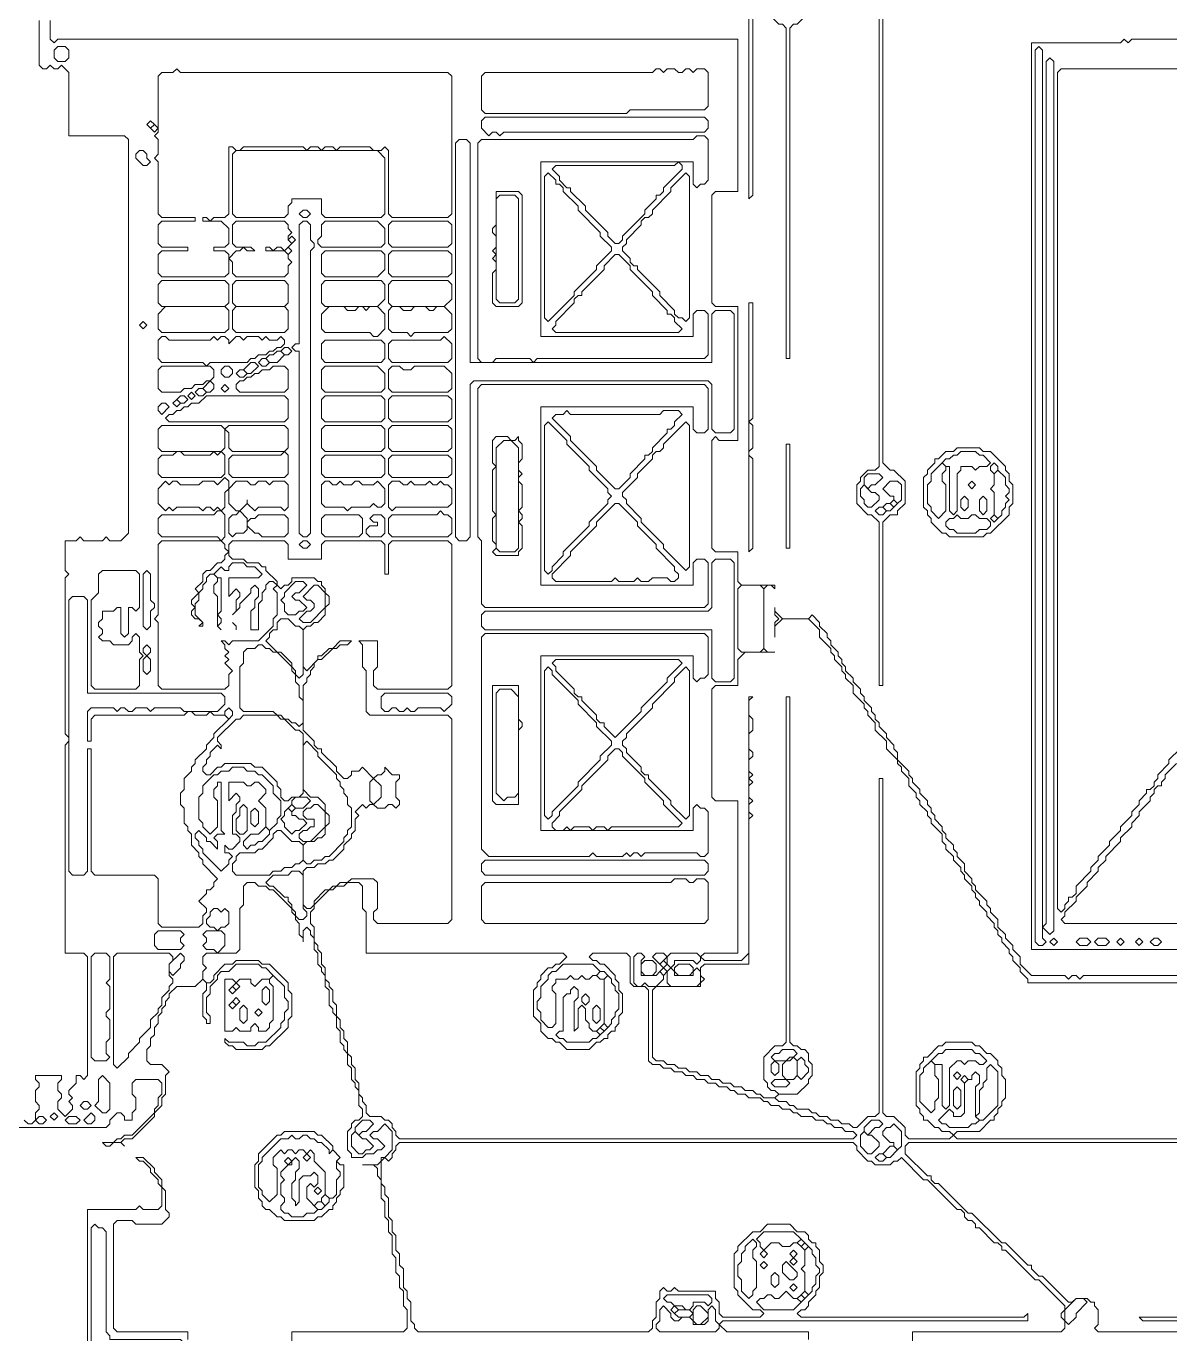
# Model space of a CAD drawing. Extents: x 4 to 2473, y 19 to 1752.
# Drawn here: x 705.5 to 1013.2, y 751.5 to 1103.5 of the extents above; entities that cross this region are included whole.
import ezdxf

# ---------------------------------------------------------------- set-up
doc = ezdxf.new("R2010")
doc.units = 0
doc.layers.add('TRACE_CURVE', color=3, linetype='Continuous', lineweight=0)
doc.layers.add('TRACE_TEXT_SYMBOL', color=6, linetype='Continuous', lineweight=0)

msp = doc.modelspace()

# ---------------------------------------------------------------- linework, layer by layer
at = {"layer": 'TRACE_CURVE', "color": 3}
for points in [[(908, 1117), (904, 1113), (904, 1109), (905, 1108), (905, 1107), (908, 1104), (909, 1104), (910, 1103), (910, 1014), (911, 1014), (911, 1103), (912, 1104), (913, 1104), (916, 1107), (916, 1108), (918, 1110), (925, 1110), (925, 1111), (918, 1111), (916, 1113), (916, 1114), (913, 1117)], [(713, 1097), (714, 1098), (716, 1098), (717, 1097), (717, 1095), (716, 1094), (714, 1094), (713, 1095)], [(977, 1097), (978, 1098), (979, 1097), (979, 858), (980, 857), (979, 856), (978, 856), (977, 857)], [(980, 1094), (981, 1095), (982, 1094), (982, 860), (981, 859), (979, 861), (980, 862)], [(874, 1091), (875, 1092), (876, 1092), (877, 1091), (878, 1092), (880, 1092), (881, 1091), (882, 1091), (883, 1092), (884, 1092), (885, 1091), (886, 1092), (888, 1092), (889, 1091), (889, 1082), (888, 1081), (868, 1081), (867, 1080), (829, 1080), (828, 1081), (828, 1090), (829, 1091)], [(738, 1077), (739, 1078), (740, 1077), (739, 1076)], [(828, 1078), (829, 1079), (888, 1079), (889, 1078), (889, 1076), (888, 1075), (834, 1075), (833, 1074), (832, 1075), (831, 1075), (830, 1074), (828, 1076)], [(739, 1076), (740, 1077), (741, 1076), (740, 1075)], [(885, 1073), (886, 1074), (888, 1074), (889, 1073), (889, 1062), (888, 1061), (887, 1061), (886, 1060), (885, 1061), (885, 1067), (844, 1067), (844, 1020), (885, 1020), (885, 1026), (886, 1027), (888, 1027), (889, 1026), (889, 1015), (888, 1014), (843, 1014), (842, 1013), (841, 1014), (832, 1014), (831, 1013), (828, 1013), (827, 1014), (827, 1072), (828, 1073)], [(821, 1072), (822, 1073), (824, 1073), (825, 1072), (825, 1013), (890, 1013), (890, 1026), (891, 1027), (895, 1027), (896, 1026), (896, 995), (895, 994), (891, 994), (890, 995), (890, 1007), (889, 1008), (826, 1008), (825, 1007), (825, 966), (824, 965), (822, 965), (821, 966)], [(735, 1069), (736, 1070), (737, 1070), (738, 1069), (738, 1068), (739, 1067), (738, 1066), (737, 1066), (735, 1068)], [(761, 1069), (762, 1070), (800, 1070), (802, 1068), (802, 1053), (801, 1052), (786, 1052), (785, 1053), (785, 1057), (777, 1057), (777, 1056), (776, 1055), (776, 1053), (775, 1052), (762, 1052), (761, 1053)], [(880, 1066), (881, 1067), (882, 1066), (882, 1065), (877, 1060), (877, 1059), (876, 1058), (875, 1058), (875, 1057), (872, 1054), (872, 1053), (866, 1047), (866, 1046), (865, 1045), (864, 1045), (862, 1047), (862, 1048), (856, 1054), (856, 1055), (852, 1059), (852, 1060), (851, 1060), (849, 1062), (849, 1063), (847, 1065), (848, 1066)], [(845, 1063), (846, 1064), (848, 1062), (848, 1061), (849, 1061), (850, 1060), (850, 1059), (854, 1055), (854, 1054), (860, 1048), (860, 1047), (863, 1044), (863, 1043), (859, 1039), (859, 1038), (853, 1032), (853, 1031), (846, 1024), (845, 1025)], [(883, 1064), (884, 1063), (884, 1025), (883, 1024), (882, 1025), (881, 1025), (880, 1026), (880, 1027), (876, 1031), (876, 1032), (870, 1038), (870, 1039), (869, 1039), (868, 1040), (868, 1041), (866, 1043), (866, 1044), (867, 1045), (867, 1046), (871, 1050), (871, 1051), (872, 1052), (873, 1052), (874, 1053), (874, 1054), (879, 1059), (879, 1060)], [(779, 1053), (780, 1054), (781, 1054), (782, 1053), (781, 1052), (780, 1052)], [(761, 1050), (762, 1051), (775, 1051), (776, 1050), (776, 1049), (777, 1048), (776, 1047), (776, 1046), (777, 1045), (775, 1043), (774, 1044), (773, 1044), (772, 1043), (771, 1044), (770, 1044), (770, 1043), (775, 1043), (776, 1042), (776, 1041), (777, 1040), (776, 1039), (776, 1037), (775, 1036), (762, 1036), (761, 1037), (761, 1040), (760, 1041), (762, 1043), (763, 1043), (764, 1044), (765, 1043), (767, 1043), (766, 1044), (762, 1044), (761, 1045)], [(779, 1050), (780, 1051), (781, 1051), (782, 1050), (782, 1046), (783, 1045), (783, 1044), (782, 1043), (782, 967), (781, 966), (780, 966), (779, 967), (779, 1016), (778, 1016), (777, 1017), (778, 1018), (779, 1018)], [(785, 1050), (786, 1051), (800, 1051), (802, 1049), (802, 1045), (801, 1044), (785, 1044), (784, 1045), (784, 1046), (785, 1047)], [(803, 1050), (804, 1051), (819, 1051), (820, 1050), (820, 1045), (819, 1044), (804, 1044), (803, 1045)], [(776, 1046), (777, 1047), (778, 1046), (777, 1045)], [(775, 1043), (776, 1044), (777, 1043), (776, 1042)], [(785, 1042), (786, 1043), (801, 1043), (802, 1042), (802, 1038), (800, 1036), (786, 1036), (785, 1037)], [(803, 1042), (804, 1043), (819, 1043), (820, 1042), (820, 1037), (819, 1036), (804, 1036), (803, 1037)], [(864, 1042), (865, 1042), (868, 1039), (868, 1038), (874, 1032), (874, 1031), (878, 1027), (878, 1026), (879, 1026), (880, 1025), (880, 1024), (882, 1022), (881, 1021), (848, 1021), (847, 1022), (848, 1023), (848, 1024), (853, 1029), (853, 1030), (854, 1031), (855, 1031), (855, 1032), (861, 1038), (861, 1039)], [(741, 1034), (742, 1035), (759, 1035), (760, 1034), (760, 1029), (759, 1028), (742, 1028), (741, 1029)], [(761, 1034), (762, 1035), (775, 1035), (776, 1034), (776, 1029), (775, 1028), (762, 1028), (761, 1029)], [(785, 1034), (786, 1035), (801, 1035), (802, 1034), (802, 1030), (800, 1028), (786, 1028), (785, 1029)], [(803, 1034), (804, 1035), (819, 1035), (820, 1034), (820, 1030), (818, 1028), (804, 1028), (803, 1029)], [(743, 1028), (759, 1028), (760, 1027), (760, 1022), (759, 1021), (742, 1021), (741, 1022), (741, 1026)], [(761, 1027), (762, 1028), (775, 1028), (776, 1027), (776, 1022), (775, 1021), (762, 1021), (761, 1022)], [(787, 1028), (791, 1028), (792, 1027), (794, 1027), (795, 1028), (796, 1028), (797, 1027), (798, 1028), (800, 1028), (802, 1026), (802, 1022), (800, 1020), (799, 1020), (798, 1021), (786, 1021), (785, 1022), (785, 1026)], [(803, 1027), (804, 1028), (806, 1028), (807, 1027), (809, 1027), (810, 1028), (813, 1028), (814, 1027), (815, 1027), (816, 1028), (818, 1028), (820, 1026), (820, 1022), (819, 1021), (810, 1021), (809, 1020), (808, 1021), (804, 1021), (803, 1022)], [(736, 1023), (737, 1024), (738, 1023), (737, 1022)], [(741, 1019), (742, 1020), (743, 1020), (744, 1019), (755, 1019), (756, 1020), (757, 1019), (758, 1020), (759, 1020), (760, 1019), (760, 1018), (762, 1020), (763, 1020), (764, 1019), (765, 1020), (768, 1020), (769, 1019), (770, 1020), (771, 1019), (773, 1019), (774, 1020), (775, 1019), (775, 1018), (774, 1017), (773, 1017), (772, 1016), (771, 1016), (770, 1015), (768, 1015), (767, 1014), (766, 1014), (765, 1013), (755, 1013), (754, 1012), (753, 1013), (742, 1013), (741, 1014)], [(785, 1018), (786, 1019), (801, 1019), (802, 1018), (802, 1014), (801, 1013), (786, 1013), (785, 1014)], [(817, 1019), (818, 1020), (820, 1018), (820, 1014), (819, 1013), (804, 1013), (803, 1014), (803, 1018), (804, 1019)], [(768, 1013), (769, 1014), (770, 1014), (771, 1013), (770, 1012), (769, 1012)], [(772, 1015), (773, 1016), (774, 1016), (775, 1015), (773, 1013), (771, 1013), (770, 1014), (771, 1015)], [(774, 1016), (775, 1017), (776, 1017), (777, 1016), (776, 1015), (775, 1015)], [(741, 1011), (742, 1012), (755, 1012), (756, 1011), (756, 1009), (755, 1008), (754, 1008), (753, 1007), (751, 1007), (750, 1006), (748, 1006), (747, 1005), (742, 1005), (741, 1006)], [(758, 1011), (759, 1012), (760, 1012), (761, 1011), (761, 1010), (760, 1009), (759, 1009), (758, 1010)], [(771, 1011), (772, 1012), (775, 1012), (776, 1011), (776, 1006), (775, 1005), (763, 1005), (762, 1006), (762, 1007), (763, 1008), (764, 1008), (765, 1009), (766, 1009), (767, 1010), (768, 1010), (769, 1011)], [(762, 1010), (763, 1011), (764, 1011), (765, 1010), (764, 1009), (763, 1009)], [(766, 1013), (767, 1013), (768, 1012), (766, 1010), (765, 1010), (764, 1011)], [(785, 1011), (786, 1012), (800, 1012), (802, 1010), (802, 1006), (801, 1005), (786, 1005), (785, 1006)], [(803, 1011), (804, 1012), (806, 1012), (807, 1011), (809, 1011), (810, 1012), (818, 1012), (820, 1010), (820, 1006), (819, 1005), (804, 1005), (803, 1006)], [(755, 1008), (756, 1007), (756, 1006), (755, 1005), (754, 1005), (753, 1006)], [(758, 1006), (759, 1007), (760, 1006), (759, 1005)], [(827, 1006), (828, 1007), (888, 1007), (889, 1006), (889, 995), (888, 994), (886, 994), (885, 995), (885, 1001), (844, 1001), (844, 953), (885, 953), (885, 959), (886, 960), (888, 960), (889, 959), (889, 948), (888, 947), (829, 947), (828, 948), (828, 965), (827, 966)], [(754, 1004), (775, 1004), (776, 1003), (776, 998), (775, 997), (744, 997), (743, 998), (744, 999), (745, 999), (746, 1000), (747, 1000), (748, 1001), (749, 1001), (750, 1002), (752, 1002)], [(746, 1003), (747, 1004), (748, 1004), (749, 1003), (748, 1002), (747, 1002)], [(749, 1004), (750, 1005), (751, 1004), (750, 1003)], [(751, 1005), (752, 1006), (753, 1006), (754, 1005), (753, 1004), (752, 1004)], [(785, 1003), (786, 1004), (801, 1004), (802, 1003), (802, 998), (801, 997), (786, 997), (785, 998)], [(803, 1003), (804, 1004), (819, 1004), (820, 1003), (820, 998), (819, 997), (804, 997), (803, 998)], [(741, 1001), (742, 1002), (743, 1002), (744, 1001), (742, 999), (741, 1000)], [(745, 1002), (746, 1003), (747, 1002), (746, 1001)], [(850, 999), (851, 1000), (852, 999), (876, 999), (877, 1000), (881, 1000), (882, 999), (880, 997), (880, 996), (879, 995), (878, 995), (878, 994), (874, 990), (874, 989), (873, 988), (872, 988), (872, 987), (868, 983), (868, 982), (865, 979), (864, 979), (859, 984), (859, 985), (852, 992), (852, 993), (847, 998), (848, 999)], [(845, 996), (846, 997), (851, 992), (851, 991), (857, 985), (857, 984), (862, 979), (862, 978), (863, 977), (862, 976), (862, 975), (857, 970), (857, 969), (850, 962), (850, 961), (847, 958), (847, 957), (846, 956), (845, 957)], [(883, 997), (884, 996), (884, 958), (883, 957), (877, 963), (877, 964), (871, 970), (871, 971), (867, 975), (867, 976), (866, 977), (866, 978), (870, 982), (870, 983), (874, 987), (874, 988), (875, 989), (876, 989), (877, 990), (877, 991)], [(741, 995), (742, 996), (758, 996), (759, 995), (759, 990), (758, 989), (742, 989), (741, 990)], [(759, 995), (760, 996), (775, 996), (776, 995), (776, 990), (775, 989), (761, 989), (760, 990), (760, 994)], [(785, 995), (786, 996), (801, 996), (802, 995), (802, 990), (801, 989), (786, 989), (785, 990)], [(803, 995), (804, 996), (819, 996), (820, 995), (820, 990), (819, 989), (804, 989), (803, 990)], [(745, 988), (746, 989), (747, 989), (748, 988), (755, 988), (756, 989), (757, 988), (758, 989), (759, 988), (759, 983), (758, 982), (742, 982), (741, 983), (741, 987), (742, 988)], [(774, 988), (775, 989), (776, 988), (776, 983), (775, 982), (761, 982), (760, 983), (760, 987), (761, 988)], [(785, 987), (786, 988), (801, 988), (802, 987), (802, 983), (801, 982), (786, 982), (785, 983)], [(803, 987), (804, 988), (819, 988), (820, 987), (820, 983), (819, 982), (804, 982), (803, 983)], [(931, 982), (932, 983), (935, 983), (936, 982), (934, 980), (933, 980), (932, 979), (931, 980)], [(759, 982), (760, 981), (760, 979), (759, 978), (759, 974), (758, 973), (757, 974), (756, 973), (755, 974), (754, 974), (753, 973), (752, 974), (746, 974), (745, 973), (744, 974), (743, 973), (741, 975), (741, 979), (743, 981), (744, 980), (745, 981), (746, 981), (747, 980), (752, 980), (753, 981), (756, 981), (757, 980)], [(762, 981), (765, 981), (766, 980), (767, 980), (768, 981), (770, 981), (771, 980), (772, 981), (775, 981), (776, 980), (776, 974), (775, 973), (774, 974), (768, 974), (767, 973), (765, 975), (765, 976), (765, 975), (763, 973), (762, 973), (760, 975), (760, 979)], [(785, 980), (786, 981), (787, 981), (788, 980), (789, 980), (790, 981), (791, 980), (793, 980), (794, 981), (795, 981), (796, 980), (799, 980), (800, 981), (802, 979), (802, 975), (801, 974), (800, 974), (799, 975), (798, 974), (793, 974), (792, 973), (791, 974), (786, 974), (785, 975)], [(803, 980), (804, 981), (806, 981), (807, 980), (808, 980), (809, 981), (810, 980), (813, 980), (814, 981), (815, 980), (816, 980), (817, 981), (818, 980), (819, 980), (820, 979), (820, 975), (819, 974), (805, 974), (804, 973), (803, 974)], [(930, 979), (931, 980), (933, 978), (934, 978), (935, 977), (935, 976), (933, 974), (932, 974), (931, 975), (931, 976), (930, 977)], [(938, 981), (940, 981), (941, 980), (941, 976), (940, 975), (939, 976), (939, 977), (938, 977), (936, 979)], [(938, 975), (939, 976), (940, 975), (939, 974)], [(756, 972), (757, 973), (758, 973), (759, 972), (759, 966), (758, 965), (757, 966), (742, 966), (741, 967), (741, 971), (742, 972)], [(762, 972), (763, 973), (765, 971), (765, 968), (764, 967), (762, 967), (761, 966), (760, 967), (760, 971), (761, 972)], [(767, 971), (768, 972), (775, 972), (776, 971), (776, 967), (775, 966), (769, 966), (768, 967), (767, 967), (765, 969), (765, 970), (766, 971)], [(785, 971), (786, 972), (795, 972), (796, 971), (796, 967), (795, 966), (786, 966), (785, 967)], [(798, 971), (799, 972), (801, 972), (802, 971), (802, 967), (801, 966), (798, 966), (797, 967), (797, 968), (798, 969), (800, 969), (800, 970), (799, 970)], [(816, 972), (817, 973), (818, 972), (819, 972), (820, 971), (820, 967), (819, 966), (804, 966), (803, 967), (803, 971), (804, 972)], [(864, 975), (865, 975), (870, 970), (870, 969), (875, 964), (875, 963), (880, 958), (880, 957), (881, 956), (881, 955), (880, 954), (879, 954), (878, 955), (874, 955), (873, 954), (871, 954), (870, 955), (869, 954), (865, 954), (864, 955), (863, 954), (848, 954), (847, 955), (847, 956), (852, 961), (852, 962), (859, 969), (859, 970)], [(934, 973), (935, 974), (936, 974), (937, 973), (936, 972), (935, 972)], [(936, 974), (937, 975), (938, 975), (939, 974), (938, 973), (937, 973)], [(779, 964), (780, 965), (781, 965), (782, 964), (781, 963), (780, 963)], [(890, 959), (891, 960), (895, 960), (896, 959), (896, 928), (895, 927), (891, 927), (890, 928), (890, 941), (829, 941), (828, 942), (828, 945), (829, 946), (889, 946), (890, 947)], [(725, 956), (726, 957), (735, 957), (736, 956), (736, 947), (735, 946), (734, 947), (733, 947), (733, 940), (732, 939), (731, 940), (731, 947), (730, 947), (729, 946), (726, 946), (726, 944), (725, 943), (725, 942), (726, 941), (726, 940), (725, 939), (726, 938), (728, 938), (729, 937), (733, 937), (734, 938), (734, 939), (735, 940), (736, 939), (736, 935), (737, 934), (736, 933), (736, 926), (735, 925), (724, 925), (723, 926), (723, 949), (725, 951)], [(737, 956), (738, 957), (739, 956), (739, 949), (740, 948), (740, 947), (739, 946), (739, 942), (738, 941), (737, 942)], [(778, 954), (780, 954), (781, 953), (779, 951), (778, 951), (777, 950), (778, 949), (779, 949), (781, 947), (780, 946), (779, 946), (778, 945), (776, 945), (775, 946), (775, 948), (774, 949), (775, 950), (775, 951)], [(783, 953), (784, 953), (786, 951), (786, 947), (782, 943), (780, 943), (779, 944), (781, 946), (782, 946), (783, 947), (783, 948), (782, 949), (781, 949), (780, 950)], [(897, 952), (898, 953), (903, 953), (904, 952), (904, 936), (903, 935), (898, 935), (897, 936)], [(773, 943), (774, 944), (776, 944), (778, 942), (779, 942), (780, 941), (780, 929), (779, 928), (778, 929), (778, 930), (777, 931), (777, 932), (774, 935), (773, 935), (770, 938), (771, 939), (771, 940), (772, 941), (773, 941)], [(828, 939), (829, 940), (888, 940), (889, 939), (889, 929), (888, 928), (887, 928), (886, 927), (885, 928), (885, 934), (844, 934), (844, 887), (885, 887), (885, 893), (886, 894), (887, 893), (888, 893), (889, 892), (889, 881), (888, 880), (887, 880), (886, 881), (872, 881), (871, 880), (870, 881), (869, 881), (868, 880), (867, 881), (866, 880), (859, 880), (858, 881), (857, 880), (830, 880), (828, 882)], [(737, 936), (738, 937), (739, 936), (739, 935), (738, 934), (737, 935)], [(767, 936), (768, 937), (769, 937), (770, 936), (771, 936), (772, 935), (773, 935), (777, 931), (777, 930), (778, 929), (778, 927), (779, 926), (779, 923), (780, 922), (780, 916), (779, 915), (778, 916), (777, 916), (776, 917), (775, 917), (774, 918), (773, 918), (772, 919), (764, 919), (763, 920), (763, 931), (764, 932), (764, 935), (765, 936)], [(737, 933), (738, 934), (739, 933), (739, 930), (738, 929), (737, 930)], [(847, 932), (848, 933), (881, 933), (882, 932), (878, 928), (878, 927), (871, 920), (871, 919), (864, 912), (861, 915), (861, 916), (860, 916), (859, 917), (859, 918), (855, 922), (855, 923), (854, 923), (853, 924), (853, 925), (848, 930), (848, 931)], [(845, 930), (846, 931), (847, 930), (847, 929), (854, 922), (854, 921), (859, 916), (859, 915), (863, 911), (863, 910), (860, 907), (860, 906), (854, 900), (854, 899), (847, 892), (847, 891), (846, 890), (845, 891)], [(883, 931), (884, 930), (884, 891), (883, 890), (879, 894), (879, 895), (873, 901), (873, 902), (872, 902), (871, 903), (871, 904), (867, 908), (867, 909), (866, 910), (866, 911), (867, 912), (867, 913), (874, 920), (874, 921), (880, 927), (880, 928)], [(801, 923), (802, 924), (819, 924), (820, 923), (820, 921), (818, 919), (817, 920), (811, 920), (810, 919), (809, 919), (808, 920), (807, 919), (806, 919), (805, 920), (804, 920), (803, 919), (802, 919), (801, 920)], [(759, 919), (760, 920), (761, 919), (761, 918), (760, 917), (759, 918)], [(763, 917), (764, 918), (773, 918), (774, 917), (775, 917), (778, 914), (779, 914), (780, 913), (780, 897), (779, 896), (777, 896), (776, 895), (775, 895), (774, 896), (774, 898), (773, 899), (773, 900), (769, 904), (767, 904), (766, 905), (759, 905), (758, 904), (757, 904), (755, 902), (754, 902), (753, 903), (753, 904), (754, 905), (754, 906), (755, 907), (755, 908), (757, 910), (758, 909), (758, 910), (757, 911), (757, 912), (762, 917)], [(780, 910), (781, 911), (784, 908), (784, 907), (789, 902), (789, 901), (790, 900), (790, 899), (791, 898), (791, 897), (792, 896), (792, 894), (793, 893), (793, 888), (792, 887), (792, 886), (791, 885), (791, 884), (787, 880), (786, 880), (785, 879), (783, 879), (782, 878), (781, 878), (780, 879), (780, 883), (781, 884), (783, 884), (784, 885), (785, 885), (786, 886), (786, 888), (787, 889), (787, 891), (786, 892), (786, 894), (784, 896), (782, 896), (780, 898)], [(864, 909), (865, 909), (866, 908), (866, 907), (872, 901), (872, 900), (877, 895), (877, 894), (882, 889), (881, 888), (863, 888), (862, 887), (861, 888), (859, 888), (858, 887), (857, 888), (853, 888), (852, 887), (851, 888), (850, 887), (848, 887), (847, 888), (847, 889), (849, 891), (849, 892), (855, 898), (855, 899), (862, 906), (862, 907)], [(798, 900), (799, 901), (801, 899), (801, 896), (799, 894), (798, 895)], [(777, 895), (778, 896), (781, 896), (782, 895), (780, 893), (778, 893), (777, 894)], [(763, 893), (764, 894), (765, 893), (765, 887), (764, 886), (763, 886), (762, 887), (762, 890), (763, 891)], [(766, 892), (767, 893), (768, 892), (768, 889), (767, 888), (766, 889)], [(775, 892), (776, 893), (777, 892), (777, 891), (778, 891), (779, 890), (780, 890), (781, 889), (779, 887), (778, 887), (777, 886), (775, 888), (775, 889), (774, 890), (775, 891)], [(776, 893), (777, 894), (778, 893), (777, 892)], [(782, 893), (783, 894), (784, 894), (786, 892), (786, 888), (782, 884), (780, 884), (779, 885), (779, 886), (780, 887), (781, 887), (782, 888), (783, 888), (783, 890), (781, 890), (780, 891), (780, 892), (781, 893)], [(770, 888), (771, 887), (771, 886), (769, 884), (768, 884), (767, 883), (766, 883), (765, 882), (764, 883), (764, 884), (766, 886), (768, 886)], [(772, 886), (773, 887), (774, 887), (777, 884), (779, 884), (780, 883), (780, 879), (779, 878), (778, 878), (777, 877), (775, 877), (774, 876), (772, 876), (771, 875), (762, 875), (761, 876), (761, 878), (762, 879), (762, 880), (763, 881), (767, 881), (768, 882), (769, 882), (772, 885)], [(828, 878), (829, 879), (888, 879), (889, 878), (889, 876), (888, 875), (829, 875), (828, 876)], [(776, 875), (777, 876), (779, 876), (780, 875), (780, 866), (781, 865), (781, 864), (780, 863), (779, 863), (778, 864), (778, 865), (777, 866), (777, 867), (776, 868), (776, 869), (775, 869), (772, 872), (771, 872), (770, 873), (772, 875)], [(879, 873), (880, 874), (883, 874), (884, 873), (885, 873), (886, 874), (888, 874), (889, 873), (889, 863), (888, 862), (829, 862), (828, 863), (828, 872), (829, 873)], [(755, 865), (756, 866), (757, 866), (758, 865), (759, 866), (760, 865), (760, 862), (759, 861), (758, 861), (757, 860), (756, 861), (755, 861), (754, 862), (754, 863), (755, 864)], [(740, 859), (741, 860), (747, 860), (748, 859), (747, 858), (747, 857), (748, 856), (747, 855), (741, 855), (740, 856)], [(753, 859), (754, 860), (758, 860), (759, 859), (759, 856), (757, 854), (756, 855), (754, 855), (753, 856), (754, 857), (754, 858)], [(981, 857), (982, 858), (983, 857), (982, 856)], [(988, 857), (989, 858), (991, 858), (992, 857), (991, 856), (989, 856)], [(993, 857), (994, 858), (996, 858), (997, 857), (996, 856), (994, 856)], [(999, 857), (1000, 858), (1001, 857), (1000, 856)], [(1004, 857), (1005, 858), (1006, 857), (1005, 856)], [(1008, 857), (1009, 858), (1010, 858), (1011, 857), (1010, 856), (1009, 856)], [(723, 853), (724, 854), (727, 854), (728, 853), (728, 847), (727, 846), (728, 845), (728, 839), (727, 838), (727, 837), (728, 836), (728, 831), (727, 830), (727, 827), (728, 826), (727, 825), (724, 825), (723, 826)], [(729, 853), (730, 854), (744, 854), (745, 853), (745, 852), (744, 851), (744, 848), (745, 847), (745, 846), (744, 845), (744, 844), (742, 842), (742, 840), (741, 839), (741, 838), (739, 836), (739, 834), (736, 831), (736, 830), (733, 827), (733, 826), (730, 823), (729, 824)], [(747, 854), (748, 853), (748, 852), (747, 851), (747, 850), (745, 848), (744, 849), (744, 851)], [(869, 853), (870, 854), (871, 854), (872, 853), (871, 852), (871, 848), (875, 848), (876, 849), (877, 848), (877, 847), (875, 845), (873, 845), (872, 846), (871, 845), (870, 845), (869, 846)], [(871, 851), (872, 852), (874, 852), (875, 851), (875, 849), (874, 848), (872, 848), (871, 849)], [(874, 853), (875, 854), (877, 854), (878, 853), (876, 851)], [(876, 851), (877, 852), (878, 851), (877, 850)], [(878, 853), (879, 854), (886, 854), (887, 853), (887, 852), (886, 851), (885, 852), (880, 852), (880, 851), (879, 850), (878, 851)], [(850, 851), (858, 851), (860, 849), (859, 848), (858, 848), (857, 847), (856, 847), (855, 848), (854, 847), (853, 847), (852, 848), (851, 847), (848, 847), (848, 846), (847, 845), (847, 844), (848, 843), (848, 835), (847, 834), (846, 834), (844, 836), (844, 838), (843, 839), (843, 841), (844, 842), (844, 845), (846, 847), (846, 848), (847, 849), (848, 849)], [(859, 848), (860, 849), (861, 849), (862, 848), (861, 847), (860, 847)], [(876, 849), (877, 850), (878, 849), (877, 848)], [(878, 849), (879, 850), (880, 849), (880, 848), (885, 848), (885, 849), (886, 850), (887, 849), (887, 846), (886, 845), (879, 845), (878, 846)], [(880, 850), (881, 851), (884, 851), (885, 850), (885, 849), (884, 848), (881, 848), (880, 849)], [(760, 844), (761, 845), (762, 844), (761, 843)], [(761, 845), (762, 846), (763, 845), (762, 844)], [(769, 844), (770, 845), (771, 844), (771, 841), (770, 840), (769, 841)], [(852, 844), (853, 845), (854, 844), (854, 842), (853, 841), (853, 833), (854, 834), (854, 839), (855, 840), (856, 839), (856, 836), (857, 835), (857, 834), (858, 833), (859, 833), (860, 832), (859, 831), (858, 831), (857, 830), (851, 830), (850, 831), (849, 831), (848, 832), (849, 833), (850, 833), (850, 842), (851, 843), (852, 843)], [(861, 847), (862, 848), (863, 847), (863, 846), (864, 845), (864, 844), (865, 843), (865, 839), (864, 838), (864, 837), (863, 836), (863, 835), (862, 834), (861, 835)], [(761, 841), (762, 842), (763, 841), (762, 840)], [(855, 842), (856, 843), (857, 842), (857, 841), (856, 840), (855, 841)], [(760, 840), (761, 841), (762, 840), (761, 839)], [(763, 839), (764, 840), (765, 839), (765, 836), (764, 835), (763, 836)], [(767, 838), (768, 839), (769, 838), (768, 837)], [(858, 839), (859, 840), (860, 839), (860, 836), (859, 835), (858, 836)], [(860, 834), (861, 835), (862, 834), (861, 833)], [(859, 833), (860, 834), (861, 833), (860, 832)], [(908, 827), (909, 828), (912, 828), (913, 827), (912, 826), (911, 826), (910, 825), (907, 825), (906, 826), (907, 827)], [(952, 827), (953, 828), (960, 828), (961, 827), (962, 827), (964, 825), (963, 824), (962, 824), (961, 825), (959, 825), (958, 824), (957, 825), (956, 825), (954, 823), (954, 813), (953, 812), (952, 813), (952, 824), (950, 824), (949, 825), (951, 827)], [(906, 824), (907, 825), (908, 824), (908, 822), (907, 821), (906, 822)], [(911, 825), (912, 826), (913, 825), (913, 821), (912, 820), (910, 820), (909, 821), (909, 824), (910, 825)], [(913, 825), (914, 826), (915, 825), (915, 824), (916, 823), (916, 822), (914, 820), (913, 821)], [(949, 825), (950, 824), (950, 821), (951, 820), (951, 815), (950, 814), (950, 812), (949, 811), (946, 814), (946, 821), (947, 822), (947, 823)], [(964, 823), (965, 824), (967, 822), (967, 813), (963, 809), (962, 809), (961, 810), (962, 811), (962, 817), (963, 818), (963, 819), (964, 820)], [(725, 820), (726, 821), (728, 819), (728, 812), (727, 811), (726, 811), (724, 813), (725, 814)], [(960, 821), (961, 822), (962, 821), (962, 819), (961, 818), (961, 810), (962, 809), (961, 808), (960, 808), (959, 807), (954, 807), (953, 808), (952, 808), (951, 809), (954, 812), (955, 811), (955, 810), (957, 810), (958, 811), (958, 819), (959, 820), (960, 820)], [(955, 821), (956, 822), (957, 821), (956, 820)], [(957, 820), (958, 821), (959, 820), (958, 819)], [(906, 819), (907, 820), (910, 820), (911, 819), (910, 818), (907, 818)], [(955, 817), (956, 818), (957, 817), (957, 813), (956, 812), (955, 813)], [(720, 813), (721, 814), (722, 814), (723, 813), (722, 812), (721, 812)], [(708, 809), (709, 810), (710, 810), (711, 809), (710, 808), (709, 808)], [(712, 810), (713, 811), (714, 810), (713, 809)], [(716, 809), (717, 810), (719, 810), (720, 809), (719, 808), (717, 808)], [(723, 811), (724, 810), (724, 809), (723, 808), (722, 808), (721, 809)], [(796, 809), (798, 809), (799, 808), (797, 806), (796, 806), (795, 805), (794, 806), (794, 807)], [(933, 809), (935, 809), (936, 808), (935, 807), (934, 807), (932, 805), (931, 806), (931, 807)], [(938, 807), (939, 808), (941, 806), (941, 802), (940, 801), (939, 802), (939, 803), (938, 803), (936, 805), (936, 806), (937, 807)], [(793, 805), (794, 806), (796, 804), (797, 804), (799, 802), (798, 801), (797, 801), (796, 800), (795, 800), (793, 802)], [(930, 805), (931, 806), (932, 805), (933, 805), (935, 803), (935, 802), (933, 800), (932, 800), (930, 802)], [(934, 799), (935, 800), (936, 800), (937, 799), (936, 798), (935, 798)], [(938, 802), (939, 802), (940, 801), (938, 799), (937, 799), (936, 800)], [(723, 780), (724, 781), (725, 780), (726, 780), (727, 779), (727, 752), (728, 751), (728, 750), (747, 750), (748, 749), (748, 747), (747, 746), (727, 746), (727, 659), (726, 658), (724, 658), (723, 659)], [(904, 779), (912, 779), (914, 777), (913, 776), (912, 776), (911, 775), (909, 775), (908, 776), (906, 776), (904, 774), (903, 775), (903, 776), (902, 777)], [(901, 777), (902, 776), (902, 775), (901, 774), (901, 772), (902, 771), (902, 764), (901, 763), (901, 762), (900, 761), (898, 763), (898, 766), (897, 767), (897, 770), (898, 771), (898, 773), (899, 774), (899, 775)], [(913, 776), (914, 777), (915, 776), (914, 775)], [(914, 775), (915, 776), (916, 775), (915, 774)], [(915, 774), (916, 775), (917, 774), (917, 773), (918, 772), (918, 770), (919, 769), (919, 768), (918, 767), (918, 765), (917, 764), (917, 763), (916, 762), (915, 763), (915, 768), (914, 769), (915, 770)], [(903, 773), (904, 774), (905, 773), (904, 772)], [(903, 770), (904, 771), (905, 770), (904, 769)], [(909, 770), (910, 771), (913, 768), (913, 767), (912, 766), (911, 766), (909, 768)], [(911, 773), (912, 774), (913, 773), (912, 772)], [(911, 771), (912, 772), (913, 771), (912, 770)], [(906, 767), (907, 768), (908, 767), (908, 765), (907, 764), (906, 765)], [(911, 764), (912, 765), (913, 764), (912, 763)], [(877, 761), (878, 762), (889, 762), (890, 761), (890, 760), (889, 759), (888, 760), (885, 760), (885, 759), (884, 758), (883, 758), (882, 759), (880, 759), (879, 760), (878, 760)], [(910, 763), (912, 761), (913, 761), (914, 760), (912, 758), (904, 758), (902, 760), (903, 761), (904, 761), (905, 762), (906, 762), (907, 761), (908, 761)], [(913, 761), (914, 762), (915, 761), (914, 760)], [(914, 762), (915, 763), (916, 762), (915, 761)], [(988, 761), (990, 761), (991, 760), (988, 757), (988, 756), (986, 754), (985, 755), (985, 758)], [(876, 758), (877, 759), (879, 757), (879, 756), (880, 755), (881, 755), (882, 756), (884, 756), (885, 755), (885, 754), (888, 754), (889, 755), (889, 758), (890, 759), (891, 758), (891, 755), (892, 754), (892, 753), (891, 752), (876, 752), (875, 753), (875, 754), (876, 755)], [(879, 758), (880, 759), (881, 758), (880, 757)], [(880, 757), (881, 758), (884, 758), (885, 757), (884, 756), (881, 756)], [(885, 758), (886, 759), (887, 759), (889, 757), (889, 756), (887, 754), (886, 754), (885, 755)]]:
    msp.add_lwpolyline(points, close=True, dxfattribs=at)
for points in [[(935, 1111), (935, 985), (934, 984), (932, 984), (930, 982), (930, 981), (929, 980), (929, 975), (932, 972), (933, 972), (935, 970), (935, 926), (936, 926), (936, 970), (938, 972), (940, 972), (940, 973), (942, 975), (942, 981), (939, 984), (938, 984), (936, 986), (936, 1111)], [(709, 1105), (709, 1093), (710, 1092), (711, 1092), (712, 1093), (713, 1092), (714, 1092), (715, 1093), (717, 1091), (717, 1074), (732, 1074), (733, 1073), (733, 967), (731, 965), (728, 965), (727, 966), (726, 965), (721, 965), (720, 966), (719, 965), (716, 965), (716, 957), (717, 956), (716, 955), (716, 913), (717, 912), (717, 911), (716, 910), (716, 854), (721, 854), (722, 853), (722, 821), (721, 820), (720, 821), (719, 821)], [(900, 906), (901, 907), (901, 908), (900, 909), (900, 913), (901, 914), (901, 917), (900, 918), (900, 922), (901, 923), (900, 923), (900, 854), (898, 852), (888, 852), (887, 853), (888, 854), (897, 854), (897, 895), (891, 895), (890, 896), (890, 925), (891, 926), (897, 926), (897, 933), (899, 935), (907, 935), (905, 935), (904, 936), (904, 952), (905, 953), (906, 953), (907, 952), (907, 953), (898, 953), (897, 954), (897, 962), (891, 962), (890, 963), (890, 992), (891, 993), (892, 992), (897, 992), (897, 1028), (891, 1028), (890, 1029), (890, 1058), (891, 1059), (897, 1059), (897, 1100), (714, 1100), (713, 1099), (712, 1100), (712, 1105)], [(1100, 1100), (1003, 1100), (1002, 1099), (1001, 1100), (1000, 1099), (976, 1099), (976, 855), (1101, 855)], [(745, 1091), (746, 1092), (747, 1091), (819, 1091), (820, 1090), (820, 1053), (819, 1052), (804, 1052), (803, 1053), (803, 1070), (802, 1071), (801, 1070), (799, 1070), (798, 1071), (790, 1071), (789, 1070), (788, 1071), (786, 1071), (785, 1070), (784, 1071), (782, 1071), (781, 1070), (780, 1071), (764, 1071), (763, 1070), (762, 1070), (761, 1071), (760, 1071), (760, 1053), (759, 1052), (756, 1052), (755, 1051), (754, 1052), (753, 1052), (753, 1051), (758, 1051), (760, 1049), (760, 1045), (759, 1044), (756, 1044), (756, 1043), (759, 1043), (760, 1042), (760, 1037), (759, 1036), (742, 1036), (741, 1037), (741, 1042), (742, 1043), (749, 1043), (749, 1044), (742, 1044), (741, 1045), (741, 1050), (742, 1051), (751, 1051), (751, 1052), (742, 1052), (741, 1053), (741, 1067), (740, 1068), (741, 1069), (741, 1073), (740, 1074)], [(1016, 909), (1013, 906), (1013, 905), (1010, 902), (1010, 901), (1009, 900), (1009, 899), (1008, 898), (1007, 898), (1007, 897), (1005, 895), (1005, 894), (1003, 892), (1003, 891), (1000, 888), (1000, 887), (997, 884), (997, 883), (994, 880), (994, 879), (992, 877), (992, 876), (988, 872), (988, 870), (987, 869), (986, 869), (986, 868), (985, 867), (985, 866), (984, 865), (983, 866), (983, 1091), (984, 1092), (1053, 1092)], [(740, 1074), (741, 1075), (741, 1090), (742, 1091), (745, 1091)], [(741, 964), (742, 965), (758, 965), (759, 964), (759, 963), (760, 962), (759, 961), (759, 960), (758, 959), (757, 959), (755, 957), (754, 957), (753, 956), (753, 954), (751, 952), (752, 951), (750, 949), (750, 948), (751, 947), (750, 946), (750, 945), (751, 944), (752, 944), (753, 943), (752, 942), (753, 942), (753, 943), (751, 945), (751, 948), (752, 949), (752, 951), (753, 952), (753, 953), (754, 954), (754, 955), (755, 956), (756, 956), (757, 955), (757, 954), (756, 953), (756, 951), (757, 950), (757, 942), (758, 941), (757, 942), (758, 943), (758, 944), (757, 945), (758, 946), (758, 955), (757, 955), (756, 956), (758, 958), (759, 957), (760, 957), (760, 958), (761, 959), (764, 959), (765, 958), (767, 958), (769, 956), (768, 955), (760, 955), (760, 950)], [(760, 964), (761, 965), (775, 965), (776, 964), (776, 960), (785, 960), (785, 964), (786, 965), (801, 965), (802, 964), (802, 956), (803, 956), (803, 964), (804, 965), (819, 965), (820, 964), (820, 926), (819, 925), (800, 925), (799, 926), (799, 930), (800, 931), (800, 938), (795, 938), (796, 937), (796, 931), (797, 930), (797, 919), (798, 918), (819, 918), (820, 917), (820, 863), (819, 862), (800, 862), (799, 863), (799, 865), (800, 866), (800, 873), (799, 874), (793, 874), (792, 873), (790, 873), (789, 872), (788, 872), (787, 871), (786, 871), (783, 868), (783, 867), (782, 866), (781, 866), (780, 867), (780, 876), (781, 877), (783, 877), (784, 878), (786, 878), (787, 879), (788, 879), (791, 882), (791, 883), (793, 885), (793, 886), (794, 887), (794, 890)], [(760, 950), (762, 952), (763, 951), (763, 950), (762, 949), (762, 946), (761, 945), (763, 947), (763, 948), (766, 951), (766, 952), (767, 953), (768, 952), (768, 950), (767, 949), (767, 947), (766, 946), (766, 941), (768, 941), (768, 948), (769, 949), (769, 951), (770, 952), (770, 953), (771, 954), (772, 954), (773, 953), (772, 952), (773, 951), (773, 945), (772, 944), (772, 942), (768, 938), (761, 938), (760, 937), (759, 938), (758, 938), (759, 937), (759, 936), (760, 935), (759, 934), (760, 933), (759, 932), (761, 930), (760, 929), (760, 926), (759, 925), (742, 925), (741, 926), (741, 943), (740, 944), (741, 945), (741, 964)], [(783, 943), (784, 943), (786, 945), (786, 947), (787, 948), (787, 950), (786, 951), (786, 952), (785, 953), (785, 954), (784, 954), (783, 955), (777, 955), (777, 954), (776, 953), (775, 953), (774, 952), (773, 953), (773, 954), (770, 957), (770, 958), (769, 958), (768, 959), (765, 959), (764, 960), (761, 960), (760, 961), (760, 964)], [(717, 949), (718, 950), (721, 950), (722, 949), (722, 924), (758, 924), (759, 923), (759, 921), (757, 919), (748, 919), (747, 920), (740, 920), (739, 919), (738, 920), (735, 920), (734, 919), (733, 919), (732, 920), (731, 920), (730, 919), (729, 920), (723, 920), (722, 919), (722, 911), (723, 911), (723, 917), (724, 918), (748, 918), (749, 919), (750, 919), (751, 918), (754, 918), (755, 919), (756, 918), (759, 918), (760, 917), (756, 913), (756, 912), (754, 910), (754, 909), (751, 906), (751, 905), (750, 904), (750, 903), (748, 901), (748, 898), (747, 897), (747, 894), (748, 893), (748, 889), (749, 888), (749, 887), (750, 886), (750, 883), (752, 881), (752, 880), (753, 879), (753, 878), (757, 874), (756, 873), (756, 872), (755, 871), (754, 871), (754, 870)], [(754, 870), (752, 868), (754, 866), (754, 865), (753, 864), (753, 862), (752, 861), (742, 861), (741, 862), (741, 874), (740, 875), (724, 875), (723, 876), (723, 909), (722, 909), (722, 876), (721, 875), (718, 875), (717, 876), (717, 949)], [(907, 947), (907, 945), (908, 944), (907, 943), (907, 939), (907, 942), (909, 944), (916, 944), (919, 941), (919, 939), (922, 936), (922, 935), (923, 934), (923, 933), (925, 931), (925, 930), (926, 929), (926, 928), (928, 926), (928, 924), (931, 921), (931, 920), (932, 919), (932, 918), (934, 916), (934, 914), (937, 911), (937, 909), (940, 906), (940, 905), (941, 904), (941, 903), (943, 901), (943, 899), (945, 897), (945, 896), (946, 895), (946, 894), (948, 892), (948, 891), (949, 890), (949, 889), (952, 886), (952, 884), (953, 883), (953, 882), (955, 880), (955, 879), (957, 877), (957, 876), (958, 875), (958, 874), (960, 872), (960, 871), (961, 870), (961, 869), (962, 868), (962, 867), (964, 865), (964, 864), (966, 862), (966, 861), (967, 860), (967, 859)], [(937, 913), (935, 915), (935, 916), (934, 917), (934, 918), (933, 919), (933, 920), (931, 922), (931, 923), (930, 924), (930, 925), (928, 927), (928, 928), (926, 930), (926, 931), (925, 932), (925, 933), (924, 934), (924, 935), (922, 937), (922, 938), (921, 939), (921, 940), (919, 942), (919, 943), (917, 945), (916, 944), (909, 944), (907, 946), (907, 947)], [(794, 890), (795, 891), (794, 892), (796, 894), (797, 893), (798, 894), (799, 894), (800, 893), (802, 893), (803, 894), (804, 894), (805, 893), (806, 894), (806, 895), (805, 896), (805, 900), (806, 901), (806, 902), (804, 902), (802, 904), (802, 903), (801, 902), (800, 902), (799, 901), (796, 904), (795, 903), (793, 903), (793, 902), (792, 901), (791, 901), (789, 903), (789, 904), (785, 908), (785, 909), (784, 909), (783, 910), (783, 911), (780, 914), (780, 926), (781, 927), (781, 928), (782, 929), (782, 930), (783, 931), (783, 932), (784, 933), (785, 933), (788, 936), (789, 936), (790, 937), (792, 937), (793, 938), (790, 938), (788, 936), (787, 936), (785, 934), (784, 934), (784, 933), (781, 930), (780, 931), (780, 941), (781, 942), (782, 942), (783, 943)], [(917, 824), (916, 825), (916, 827), (915, 828), (914, 828), (913, 829), (912, 829), (911, 830), (911, 923), (910, 923), (910, 830), (909, 829), (907, 829), (904, 826), (904, 820), (905, 819), (905, 818), (906, 817), (907, 817), (908, 816), (907, 815), (904, 815), (903, 816), (902, 816), (901, 817), (899, 817), (898, 818), (896, 818), (895, 819), (893, 819), (892, 820), (890, 820), (889, 821), (887, 821), (886, 822), (884, 822), (883, 823), (881, 823), (880, 824), (878, 824), (877, 825), (875, 825), (874, 826), (874, 844), (875, 845), (887, 845), (887, 846), (888, 847), (887, 848), (887, 850), (888, 851), (900, 851), (900, 890), (901, 891), (900, 892), (900, 894), (901, 895), (900, 896), (900, 899), (901, 900), (900, 901), (901, 902), (900, 903), (900, 906)], [(1076, 848), (990, 848), (989, 847), (988, 848), (987, 848), (986, 847), (985, 848), (976, 848), (973, 851), (973, 853), (971, 855), (971, 856), (969, 858), (969, 859), (967, 861), (967, 863), (965, 865), (965, 866), (964, 867), (964, 868), (961, 871), (961, 872), (960, 873), (960, 874), (958, 876), (958, 878), (956, 880), (956, 881), (955, 882), (955, 883), (953, 885), (953, 886), (952, 887), (952, 888), (950, 890), (950, 891), (949, 892), (949, 893), (948, 894), (948, 895), (946, 897), (946, 898), (944, 900), (944, 901), (943, 902), (943, 903), (940, 906), (940, 908), (939, 909), (939, 910), (937, 912), (937, 913)], [(1101, 862), (985, 862), (984, 863), (985, 864), (985, 865), (988, 868), (988, 869), (991, 872), (991, 873), (994, 876), (994, 877), (996, 879), (996, 880), (1000, 884), (1000, 885), (1003, 888), (1003, 889), (1005, 891), (1005, 892), (1008, 895), (1008, 896), (1009, 897), (1009, 898), (1010, 899), (1011, 899), (1011, 900), (1012, 901), (1012, 902), (1015, 905)], [(760, 903), (761, 904), (764, 904), (765, 903), (767, 903), (768, 902), (769, 902), (772, 899), (772, 897), (774, 895), (774, 891), (773, 890), (773, 889), (771, 887), (770, 888), (770, 893), (768, 895), (770, 897), (770, 898), (768, 900), (767, 900), (766, 899), (765, 899), (764, 900), (760, 900), (760, 895), (762, 897), (763, 896), (763, 895), (762, 894), (762, 892), (761, 891), (761, 886), (762, 886), (763, 885), (763, 884), (761, 882), (760, 882), (759, 883), (759, 881), (760, 881), (761, 880), (760, 879), (760, 878), (758, 876), (753, 881), (753, 882), (752, 883), (752, 884), (751, 885), (751, 886), (752, 887), (754, 885), (754, 884), (755, 884), (757, 882), (757, 884), (756, 885), (757, 886), (759, 886), (758, 887), (758, 900), (757, 900), (757, 899)], [(757, 899), (756, 898), (756, 896), (757, 895), (757, 888), (755, 886), (753, 888), (753, 889), (752, 890), (752, 896), (753, 897), (753, 899), (756, 902), (757, 902), (758, 903), (760, 903)], [(968, 821), (968, 823), (967, 824), (967, 825), (965, 827), (964, 827), (962, 829), (961, 829), (960, 830), (953, 830), (952, 829), (951, 829), (948, 826), (947, 826), (947, 825), (946, 824), (946, 823), (945, 822), (945, 813), (946, 812), (946, 811), (947, 810), (947, 809), (948, 809), (950, 807), (951, 807), (952, 806), (954, 806), (955, 805), (954, 804), (943, 804), (942, 805), (942, 807), (939, 810), (937, 810), (936, 811), (936, 901), (935, 901), (935, 811), (934, 810), (932, 810), (929, 807), (928, 807), (927, 808), (925, 808), (924, 809), (922, 809), (921, 810), (919, 810), (918, 811), (917, 811), (916, 812), (913, 812), (912, 813), (911, 813), (910, 814), (908, 814), (907, 815), (908, 816), (913, 816), (916, 819), (916, 820), (917, 821), (917, 824)], [(764, 872), (765, 873), (767, 873), (768, 872), (770, 872), (771, 871), (772, 871), (777, 866), (777, 865), (778, 864), (778, 863), (779, 862), (779, 859), (780, 858), (780, 857), (780, 860), (781, 861), (782, 860), (782, 859), (783, 858), (783, 855), (784, 854), (784, 851), (785, 850), (785, 849), (786, 848), (786, 845), (787, 844), (787, 840), (788, 839), (788, 838), (789, 837), (789, 834), (790, 833), (790, 830), (791, 829), (791, 828), (792, 827), (792, 824), (793, 823), (793, 820), (794, 819), (794, 818), (795, 817), (795, 813), (796, 812), (796, 810), (795, 809), (794, 809), (793, 808), (793, 807), (792, 806), (792, 801), (793, 800), (793, 799), (796, 799), (797, 800), (799, 800), (800, 801), (801, 801), (802, 802), (800, 804), (799, 804), (798, 805)], [(791, 872), (792, 873), (795, 873), (796, 872), (796, 866), (797, 865), (797, 854), (850, 854), (851, 853), (849, 851), (848, 851), (847, 850), (846, 850), (844, 848), (844, 847), (843, 846), (843, 845), (842, 844), (842, 837), (844, 835), (844, 833), (846, 831), (847, 831), (848, 830), (849, 830), (851, 828), (857, 828), (859, 830), (860, 830), (861, 831), (862, 831), (862, 832), (863, 833), (864, 833), (864, 834), (865, 835), (865, 837), (866, 838), (866, 843), (865, 844), (865, 846), (864, 847), (864, 848), (861, 851), (860, 851), (859, 852), (858, 852), (857, 853), (858, 854), (867, 854), (868, 853), (868, 846), (869, 845), (872, 845), (873, 844), (873, 825), (874, 824), (876, 824), (877, 823), (879, 823), (880, 822), (882, 822), (883, 821), (885, 821)], [(774, 835), (774, 834), (770, 830), (768, 830), (767, 829), (765, 829), (764, 830), (760, 830), (759, 831), (759, 830), (760, 829), (761, 829), (762, 828), (769, 828), (770, 829), (771, 829), (776, 834), (776, 836), (777, 837), (777, 843), (776, 844), (776, 846), (771, 851), (769, 851), (768, 852), (762, 852), (761, 851), (759, 851), (756, 848), (756, 847), (755, 846), (754, 846), (753, 847), (753, 849), (754, 850), (753, 851), (753, 853), (754, 854), (762, 854), (763, 855), (763, 866), (764, 867), (764, 872)], [(787, 846), (786, 847), (786, 850), (785, 851), (785, 854), (784, 855), (784, 856), (783, 857), (783, 861), (782, 862), (782, 865), (783, 866), (783, 867), (787, 871), (788, 871), (789, 872), (791, 872)], [(967, 859), (968, 858), (968, 857), (970, 855), (970, 854), (971, 853), (971, 852), (973, 850), (973, 849), (975, 847), (975, 846), (1076, 846)], [(741, 837), (742, 838), (742, 839), (743, 840), (743, 841), (744, 842), (744, 843), (746, 845), (751, 845), (753, 847), (754, 846), (754, 844), (753, 843), (753, 837), (754, 836), (754, 835), (755, 835), (755, 837), (754, 838), (754, 842), (755, 843), (755, 845), (757, 847), (757, 848), (758, 849), (760, 849), (762, 851), (768, 851), (769, 850), (770, 850), (772, 848), (771, 847), (769, 847), (767, 845), (766, 846), (766, 847), (763, 847), (762, 846), (761, 847), (759, 847), (759, 833), (761, 833), (762, 834), (763, 833), (766, 833), (766, 834), (767, 835), (768, 834), (768, 833), (770, 833), (771, 834), (771, 835), (772, 836), (772, 845), (771, 846), (771, 847), (772, 848), (775, 845), (775, 842), (776, 841), (776, 839), (775, 838), (775, 836), (774, 835)], [(885, 821), (886, 820), (888, 820), (889, 819), (891, 819), (892, 818), (894, 818), (895, 817), (896, 817), (897, 816), (899, 816), (900, 815), (903, 815), (904, 814), (905, 814), (906, 813), (908, 813), (909, 812), (911, 812), (912, 811), (913, 811), (914, 810), (917, 810), (918, 809), (920, 809), (921, 808), (922, 808), (923, 807), (925, 807), (926, 806), (928, 806), (929, 805), (928, 804), (806, 804), (805, 805), (805, 806), (804, 807), (804, 808), (803, 809), (802, 809), (801, 810), (798, 810), (797, 811), (797, 813), (796, 814), (796, 815), (795, 816), (795, 819), (794, 820), (794, 823), (793, 824), (793, 826), (792, 827), (792, 830), (791, 831), (791, 833), (790, 834), (790, 836), (789, 837), (789, 840), (788, 841), (788, 844), (787, 845), (787, 846)], [(667, 807), (727, 807), (728, 808), (728, 809), (730, 811), (731, 811), (732, 810), (732, 809), (734, 809), (734, 811), (735, 812), (735, 815), (734, 816), (734, 819), (735, 820), (741, 820), (742, 819), (742, 816), (741, 815), (741, 813), (740, 812), (740, 811), (734, 805), (732, 805), (731, 804), (730, 804), (729, 803), (726, 803), (727, 802), (728, 802), (729, 803), (731, 803), (732, 802), (731, 803), (732, 804), (734, 804), (740, 810), (740, 811), (742, 813), (742, 815), (743, 816), (743, 821), (744, 822), (742, 824), (739, 824), (738, 825), (738, 828), (739, 829), (739, 831), (740, 832), (740, 834), (741, 835), (741, 837)], [(719, 821), (719, 819), (717, 817), (717, 816), (718, 815), (717, 814), (718, 813), (718, 812), (716, 810), (714, 812), (714, 814), (715, 815), (715, 816), (714, 817), (714, 819), (715, 820), (715, 821), (708, 821), (708, 820), (709, 819), (709, 818), (708, 817), (708, 814), (709, 813), (709, 812), (708, 811), (708, 809), (707, 808), (706, 808), (705, 809)], [(1091, 804), (956, 804), (955, 805), (956, 806), (962, 806), (965, 809), (966, 809), (966, 810), (967, 811), (967, 812), (968, 813), (968, 814), (969, 815), (969, 820), (968, 821)], [(798, 805), (799, 806), (800, 806), (802, 808), (804, 806), (804, 801), (802, 799), (801, 799), (801, 798), (800, 797), (796, 797), (799, 797), (800, 796), (800, 794), (801, 793), (801, 788), (802, 787), (802, 783), (803, 782), (803, 779), (804, 778), (804, 773), (805, 772), (805, 768), (806, 767), (806, 764), (807, 763), (807, 759), (808, 758), (808, 753), (807, 752), (777, 752), (777, 743)], [(805, 802), (806, 803), (928, 803), (929, 802), (929, 801), (932, 798), (933, 798), (934, 797), (938, 797), (939, 798), (940, 798), (941, 799), (947, 793), (948, 793), (956, 785), (957, 785), (958, 784), (958, 783), (959, 782), (960, 782), (961, 781), (961, 780), (962, 780), (966, 776), (967, 776), (968, 775), (968, 774), (969, 774), (977, 766), (978, 766), (985, 759), (985, 758), (984, 757), (984, 756), (985, 755), (985, 753), (984, 752), (944, 752), (944, 746)], [(1219, 752), (994, 752), (993, 753), (994, 754), (994, 758), (993, 759), (993, 760), (992, 760), (991, 761), (988, 761), (987, 760), (986, 760), (979, 767), (978, 767), (976, 769), (976, 770), (975, 770), (969, 776), (968, 776), (960, 784), (959, 784), (951, 792), (950, 792), (949, 793), (949, 794), (948, 794), (942, 800), (942, 802), (943, 803), (1158, 803)], [(809, 755), (809, 760), (808, 761), (808, 763), (807, 764), (807, 769), (806, 770), (806, 773), (805, 774), (805, 778), (804, 779), (804, 782), (803, 783), (803, 788), (802, 789), (802, 791), (801, 792), (801, 798), (802, 799), (803, 798), (804, 799), (804, 800), (805, 801), (805, 802)], [(735, 781), (742, 781), (744, 783), (744, 784), (743, 785), (743, 790), (742, 791), (742, 793), (740, 795), (740, 796), (737, 799), (735, 799), (736, 798), (737, 798), (739, 796), (739, 795), (741, 793), (741, 792), (742, 791), (742, 786), (741, 785), (737, 785), (736, 786), (735, 785), (722, 785), (722, 659)], [(749, 750), (749, 752), (730, 752), (729, 753), (729, 781), (730, 782), (734, 782), (735, 781)], [(916, 750), (916, 752), (894, 752), (892, 754), (893, 755), (975, 755), (975, 757), (974, 756), (914, 756), (913, 757), (914, 758), (915, 758), (916, 759), (916, 760), (918, 762), (918, 763), (919, 764), (919, 767), (920, 768), (920, 770), (919, 771), (919, 774), (918, 775), (918, 776), (917, 776), (916, 777), (916, 778), (915, 779), (913, 779), (911, 781), (905, 781), (903, 779), (901, 779), (897, 775), (897, 774), (896, 773), (896, 764), (897, 763), (897, 762), (901, 758), (903, 758), (904, 757), (903, 756), (893, 756), (892, 757), (892, 760), (891, 761), (891, 763), (881, 763), (880, 764), (879, 763), (878, 763), (877, 764), (876, 763), (876, 761), (875, 760), (875, 756), (874, 755), (874, 753), (873, 752), (811, 752), (810, 753), (810, 754), (809, 755)]]:
    msp.add_lwpolyline(points, dxfattribs=at)
at = {"layer": 'TRACE_TEXT_SYMBOL', "color": 6}
for points in [[(900, 1117), (900, 1057), (901, 1058), (901, 1117)], [(832, 1059), (832, 1050), (831, 1049), (831, 1048), (832, 1047), (832, 1044), (831, 1043), (832, 1042), (831, 1041), (832, 1040), (832, 1038), (831, 1037), (831, 1029), (832, 1028), (838, 1028), (839, 1029), (839, 1058), (838, 1059)], [(832, 1057), (833, 1058), (837, 1058), (838, 1057), (838, 1030), (837, 1029), (833, 1029), (832, 1030)], [(900, 1029), (900, 962), (901, 963), (901, 987), (900, 988), (900, 989), (901, 990), (901, 996), (900, 997), (901, 998), (901, 1029)], [(832, 993), (831, 992), (831, 986), (832, 985), (831, 984), (831, 973), (832, 972), (831, 971), (831, 965), (832, 964), (832, 963), (831, 962), (832, 961), (838, 961), (838, 962), (839, 963), (839, 969), (838, 970), (839, 971), (839, 972), (838, 973), (839, 974), (839, 980), (838, 981), (838, 982), (839, 983), (838, 984), (838, 986), (839, 987), (839, 991), (838, 992), (838, 993), (837, 992), (836, 992), (835, 993)], [(834, 992), (836, 992), (838, 990), (838, 963), (837, 962), (833, 962), (832, 963), (832, 990)], [(910, 991), (910, 963), (911, 963), (911, 991)], [(956, 990), (955, 989), (953, 989), (951, 987), (950, 987), (950, 986), (948, 984), (948, 983), (947, 982), (947, 974), (948, 973), (948, 972), (949, 971), (949, 970), (952, 967), (953, 967), (954, 966), (963, 966), (964, 967), (965, 967), (970, 972), (970, 974), (971, 975), (971, 980), (970, 981), (970, 983), (969, 984), (969, 985), (965, 989), (963, 989), (962, 990)], [(952, 986), (953, 985), (953, 984), (952, 983), (952, 981), (953, 980), (953, 973), (951, 971), (949, 973), (949, 974), (948, 975), (948, 980), (949, 981), (949, 983)], [(956, 988), (957, 989), (961, 989), (962, 988), (963, 988), (965, 986), (964, 985), (962, 985), (961, 984), (960, 985), (957, 985), (957, 984), (956, 983), (956, 973), (955, 972), (954, 973), (954, 985), (953, 985), (952, 986), (953, 987), (954, 987), (955, 988)], [(965, 985), (966, 986), (967, 985), (967, 984), (966, 983), (965, 984)], [(966, 983), (967, 984), (969, 982), (969, 980), (970, 979), (970, 978), (969, 977), (970, 976), (969, 975), (969, 974), (968, 973), (968, 972), (967, 971), (966, 972), (966, 978), (965, 979), (966, 980)], [(959, 980), (960, 981), (961, 980), (960, 979)], [(957, 976), (958, 977), (959, 976), (959, 974), (958, 973), (957, 974)], [(962, 976), (963, 977), (964, 976), (964, 973), (963, 972), (962, 973)], [(955, 971), (956, 972), (957, 971), (959, 971), (960, 972), (961, 972), (962, 971), (964, 971), (965, 970), (965, 969), (964, 968), (962, 968), (961, 967), (956, 967), (955, 968), (954, 968), (953, 969), (953, 970), (954, 971)], [(965, 971), (966, 972), (967, 971), (966, 970)], [(761, 943), (762, 942), (762, 941), (762, 942)], [(831, 926), (831, 895), (832, 894), (838, 894), (838, 914), (839, 915), (839, 916), (838, 917), (838, 926)], [(832, 924), (833, 925), (836, 925), (838, 923), (838, 897), (837, 896), (835, 896), (834, 895), (832, 897)], [(775, 806), (774, 805), (773, 805), (768, 800), (768, 798), (767, 797), (767, 791), (768, 790), (768, 788), (769, 787), (769, 786), (770, 785), (771, 785), (773, 783), (774, 783), (775, 782), (783, 782), (784, 783), (785, 783), (787, 785), (788, 785), (788, 786), (789, 787), (789, 788), (790, 789), (790, 790), (791, 791), (791, 797), (790, 797), (789, 798), (790, 799), (788, 801), (788, 802), (785, 805), (784, 805), (783, 806)], [(776, 804), (777, 805), (778, 804), (779, 804), (780, 805), (781, 805), (782, 804), (783, 804), (784, 803), (785, 803), (787, 801), (787, 800), (788, 801), (790, 799), (789, 798), (789, 796), (790, 795), (790, 794), (789, 793), (789, 789), (788, 788), (787, 788), (786, 789), (786, 795), (783, 798), (783, 800), (782, 801), (781, 800), (780, 801), (779, 801), (778, 800), (777, 801), (776, 801), (775, 800), (774, 801), (772, 799), (772, 797), (773, 796), (773, 789), (771, 787), (769, 789), (769, 790), (768, 791), (768, 797), (769, 798), (769, 799), (774, 804)], [(780, 799), (781, 800), (782, 799), (781, 798)], [(777, 798), (778, 799), (779, 798), (779, 796), (778, 795), (778, 793), (777, 792), (777, 788), (778, 787), (778, 786), (779, 787), (779, 793), (780, 794), (782, 794), (783, 795), (784, 794), (784, 792), (783, 791), (782, 792), (781, 791), (781, 788), (784, 785), (783, 784), (781, 784), (780, 783), (777, 783), (776, 784), (775, 784), (774, 785), (774, 786), (775, 787), (775, 788), (774, 789), (774, 792), (775, 793), (774, 794), (774, 795), (776, 797), (777, 797)], [(775, 798), (776, 799), (777, 798), (776, 797)], [(783, 790), (784, 791), (785, 790), (784, 789)], [(785, 788), (786, 789), (787, 788), (787, 787), (786, 786), (785, 787)], [(783, 786), (784, 787), (785, 787), (786, 786), (785, 785), (784, 785)], [(1092, 757), (1091, 756), (1005, 756), (1006, 755), (1096, 755), (1096, 756), (1093, 756)]]:
    msp.add_lwpolyline(points, close=True, dxfattribs=at)

doc.saveas('drawing.dxf')
